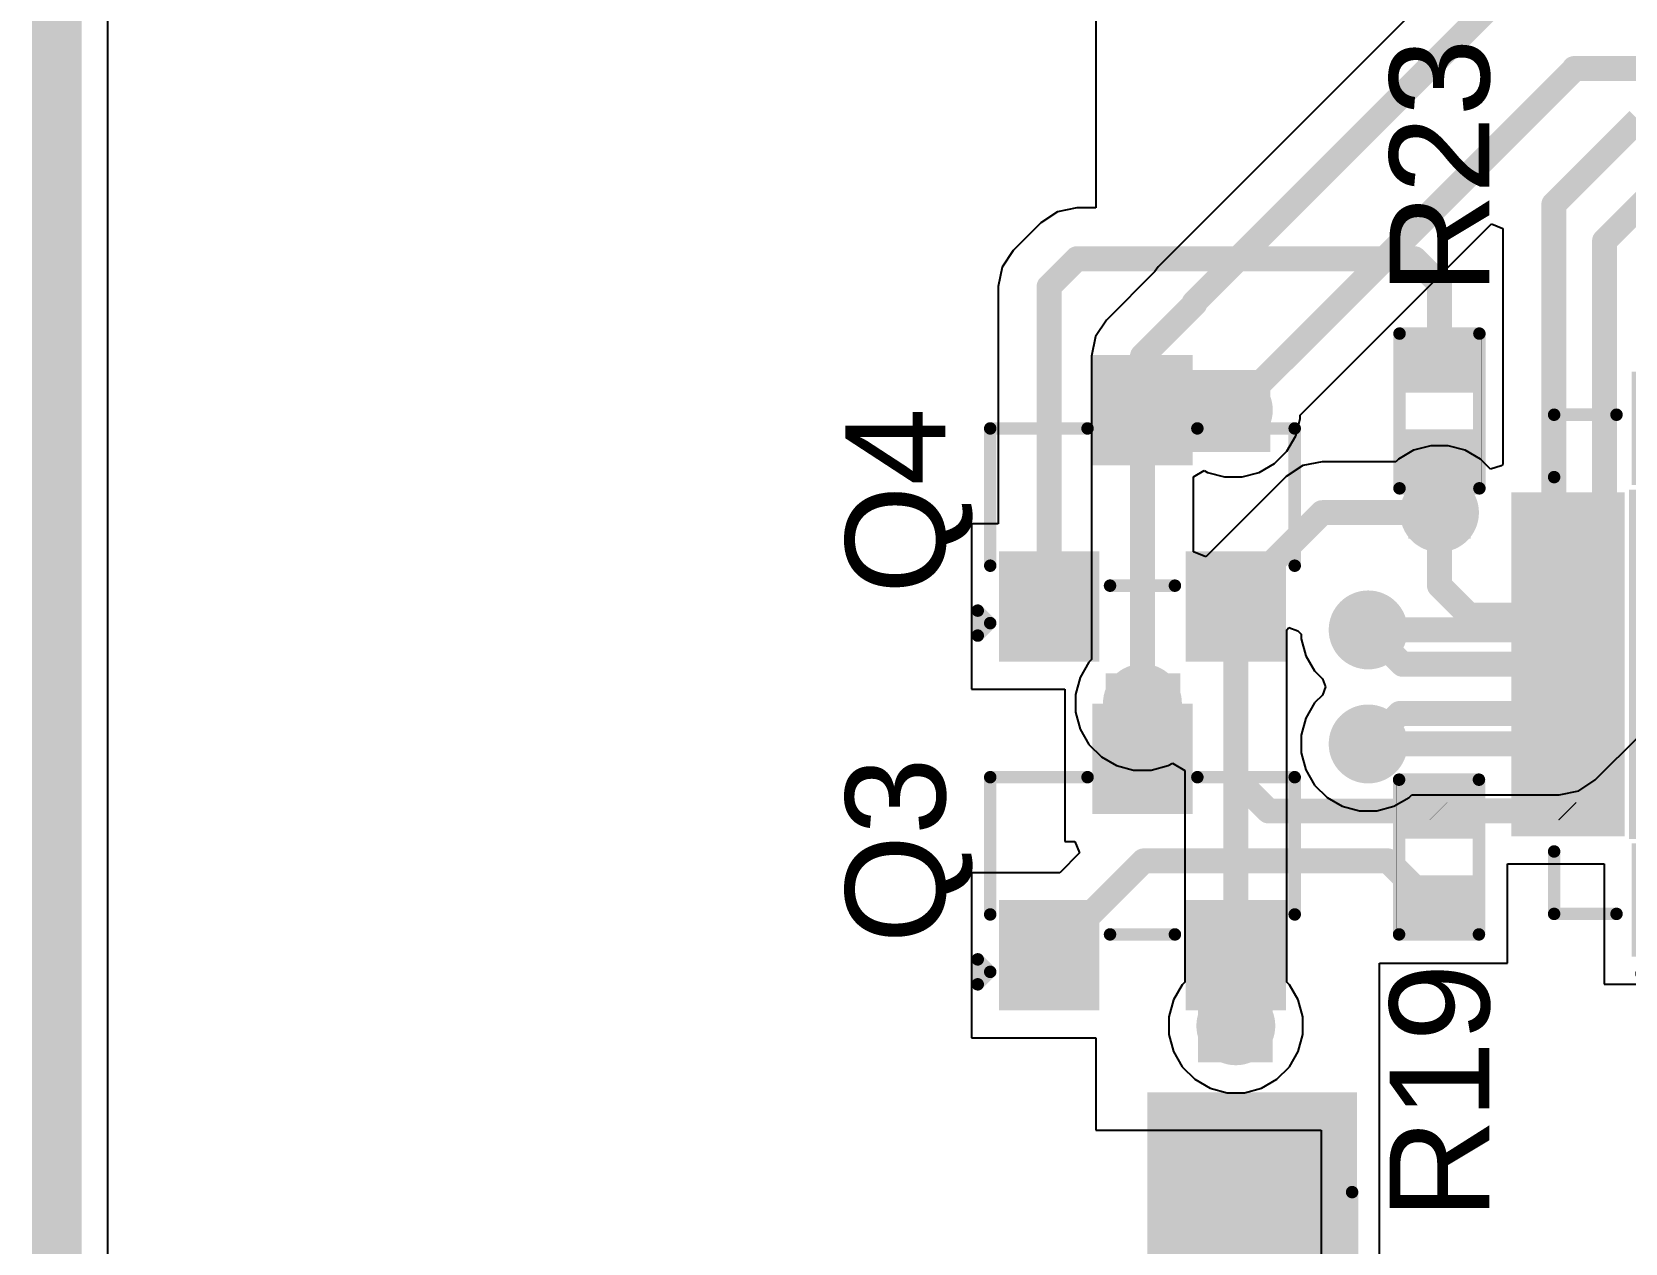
# Model space of a CAD drawing. Header units: millimetres. Extents: x -1.53 to 7.44, y -0.61 to 4.57.
# Drawn here: x 5.116 to 5.754, y 0.676 to 1.161 of the extents above; entities that cross this region are included whole.
import ezdxf

# ---------------------------------------------------------------- set-up
doc = ezdxf.new("R2010")
doc.units = ezdxf.units.MM
doc.header["$MEASUREMENT"] = 0
for name, color, linetype in [('BottomLayer', 5, 'Continuous'), ('BottomSolder', 6, 'Continuous'), ('Mechanical2', 216, 'Continuous'), ('TopLayer', 1, 'Continuous'), ('TopOverlay', 2, 'Continuous'), ('TopPaste', 8, 'Continuous'), ('TopSolder', 216, 'Continuous'), ('ViaHoleLayer', 16, 'Continuous')]:
    doc.layers.add(name, color=color, linetype=linetype)
doc.styles.add('Arial', font='', dxfattribs={"height": 0.2})
doc.styles.get('Arial').set_extended_font_data('Arial')

# ---------------------------------------------------------------- blocks, each defined once
blk = doc.blocks.new('28_QFN__5_5___80')
at = {"layer": 'TopLayer'}
for points in [[(-0.06496, 0.11319), (-0.05315, 0.11319), (-0.05315, 0.07579), (-0.06496, 0.07579)], [(-0.04528, 0.11319), (-0.03346, 0.11319), (-0.03346, 0.07579), (-0.04528, 0.07579)], [(-0.02559, 0.11319), (-0.01378, 0.11319), (-0.01378, 0.07579), (-0.02559, 0.07579)], [(-0.00591, 0.11319), (0.00591, 0.11319), (0.00591, 0.07579), (-0.00591, 0.07579)], [(0.01378, 0.11319), (0.02559, 0.11319), (0.02559, 0.07579), (0.01378, 0.07579)], [(0.03346, 0.11319), (0.04528, 0.11319), (0.04528, 0.07579), (0.03346, 0.07579)], [(0.05315, 0.11319), (0.06496, 0.11319), (0.06496, 0.07579), (0.05315, 0.07579)], [(-0.11319, 0.06496), (-0.07579, 0.06496), (-0.07579, 0.05315), (-0.11319, 0.05315)], [(-0.06594, 0.06595), (0.06594, 0.06595), (0.06594, -0.06594), (-0.06594, -0.06594)], [(0.07579, 0.06496), (0.11319, 0.06496), (0.11319, 0.05315), (0.07579, 0.05315)], [(-0.11319, 0.04528), (-0.07579, 0.04528), (-0.07579, 0.03346), (-0.11319, 0.03346)], [(0.07579, 0.04528), (0.11319, 0.04528), (0.11319, 0.03346), (0.07579, 0.03346)], [(-0.11319, 0.02559), (-0.07579, 0.02559), (-0.07579, 0.01378), (-0.11319, 0.01378)], [(0.07579, 0.02559), (0.11319, 0.02559), (0.11319, 0.01378), (0.07579, 0.01378)], [(-0.11319, 0.00591), (-0.07579, 0.00591), (-0.07579, -0.00591), (-0.11319, -0.00591)], [(0.07579, 0.00591), (0.11319, 0.00591), (0.11319, -0.00591), (0.07579, -0.00591)], [(-0.11319, -0.01378), (-0.07579, -0.01378), (-0.07579, -0.02559), (-0.11319, -0.02559)], [(0.07579, -0.01378), (0.11319, -0.01378), (0.11319, -0.02559), (0.07579, -0.02559)], [(-0.11319, -0.03346), (-0.07579, -0.03346), (-0.07579, -0.04528), (-0.11319, -0.04528)], [(0.07579, -0.03346), (0.11319, -0.03346), (0.11319, -0.04528), (0.07579, -0.04528)], [(-0.11319, -0.05315), (-0.07579, -0.05315), (-0.07579, -0.06496), (-0.11319, -0.06496)], [(0.07579, -0.05315), (0.11319, -0.05315), (0.11319, -0.06496), (0.07579, -0.06496)], [(-0.06496, -0.07579), (-0.05315, -0.07579), (-0.05315, -0.11319), (-0.06496, -0.11319)], [(-0.04528, -0.07579), (-0.03346, -0.07579), (-0.03346, -0.11319), (-0.04528, -0.11319)], [(-0.02559, -0.07579), (-0.01378, -0.07579), (-0.01378, -0.11319), (-0.02559, -0.11319)], [(-0.00591, -0.07579), (0.00591, -0.07579), (0.00591, -0.11319), (-0.00591, -0.11319)], [(0.01378, -0.07579), (0.02559, -0.07579), (0.02559, -0.11319), (0.01378, -0.11319)], [(0.03346, -0.07579), (0.04528, -0.07579), (0.04528, -0.11319), (0.03346, -0.11319)], [(0.05315, -0.07579), (0.06496, -0.07579), (0.06496, -0.11319), (0.05315, -0.11319)]]:
    blk.add_hatch(color=1, dxfattribs=at).paths.add_polyline_path(points)
at = {"layer": 'TopPaste'}
for points in [[(-0.06496, 0.11319), (-0.05315, 0.11319), (-0.05315, 0.07579), (-0.06496, 0.07579)], [(-0.04528, 0.11319), (-0.03346, 0.11319), (-0.03346, 0.07579), (-0.04528, 0.07579)], [(-0.02559, 0.11319), (-0.01378, 0.11319), (-0.01378, 0.07579), (-0.02559, 0.07579)], [(-0.00591, 0.11319), (0.00591, 0.11319), (0.00591, 0.07579), (-0.00591, 0.07579)], [(0.01378, 0.11319), (0.02559, 0.11319), (0.02559, 0.07579), (0.01378, 0.07579)], [(0.03346, 0.11319), (0.04528, 0.11319), (0.04528, 0.07579), (0.03346, 0.07579)], [(0.05315, 0.11319), (0.06496, 0.11319), (0.06496, 0.07579), (0.05315, 0.07579)], [(-0.11319, 0.06496), (-0.07579, 0.06496), (-0.07579, 0.05315), (-0.11319, 0.05315)], [(-0.06594, 0.06595), (0.06594, 0.06595), (0.06594, -0.06594), (-0.06594, -0.06594)], [(0.07579, 0.06496), (0.11319, 0.06496), (0.11319, 0.05315), (0.07579, 0.05315)], [(-0.11319, 0.04528), (-0.07579, 0.04528), (-0.07579, 0.03346), (-0.11319, 0.03346)], [(0.07579, 0.04528), (0.11319, 0.04528), (0.11319, 0.03346), (0.07579, 0.03346)], [(-0.11319, 0.02559), (-0.07579, 0.02559), (-0.07579, 0.01378), (-0.11319, 0.01378)], [(0.07579, 0.02559), (0.11319, 0.02559), (0.11319, 0.01378), (0.07579, 0.01378)], [(-0.11319, 0.00591), (-0.07579, 0.00591), (-0.07579, -0.00591), (-0.11319, -0.00591)], [(0.07579, 0.00591), (0.11319, 0.00591), (0.11319, -0.00591), (0.07579, -0.00591)], [(-0.11319, -0.01378), (-0.07579, -0.01378), (-0.07579, -0.02559), (-0.11319, -0.02559)], [(0.07579, -0.01378), (0.11319, -0.01378), (0.11319, -0.02559), (0.07579, -0.02559)], [(-0.11319, -0.03346), (-0.07579, -0.03346), (-0.07579, -0.04528), (-0.11319, -0.04528)], [(0.07579, -0.03346), (0.11319, -0.03346), (0.11319, -0.04528), (0.07579, -0.04528)], [(-0.11319, -0.05315), (-0.07579, -0.05315), (-0.07579, -0.06496), (-0.11319, -0.06496)], [(0.07579, -0.05315), (0.11319, -0.05315), (0.11319, -0.06496), (0.07579, -0.06496)], [(-0.06496, -0.07579), (-0.05315, -0.07579), (-0.05315, -0.11319), (-0.06496, -0.11319)], [(-0.04528, -0.07579), (-0.03346, -0.07579), (-0.03346, -0.11319), (-0.04528, -0.11319)], [(-0.02559, -0.07579), (-0.01378, -0.07579), (-0.01378, -0.11319), (-0.02559, -0.11319)], [(-0.00591, -0.07579), (0.00591, -0.07579), (0.00591, -0.11319), (-0.00591, -0.11319)], [(0.01378, -0.07579), (0.02559, -0.07579), (0.02559, -0.11319), (0.01378, -0.11319)], [(0.03346, -0.07579), (0.04528, -0.07579), (0.04528, -0.11319), (0.03346, -0.11319)], [(0.05315, -0.07579), (0.06496, -0.07579), (0.06496, -0.11319), (0.05315, -0.11319)]]:
    blk.add_hatch(color=8, dxfattribs=at).paths.add_polyline_path(points)
at = {"layer": 'TopSolder'}
for points in [[(-0.06896, 0.11719), (-0.04915, 0.11719), (-0.04915, 0.07179), (-0.06896, 0.07179)], [(-0.04928, 0.11719), (-0.02946, 0.11719), (-0.02946, 0.07179), (-0.04928, 0.07179)], [(-0.02959, 0.11719), (-0.00978, 0.11719), (-0.00978, 0.07179), (-0.02959, 0.07179)], [(-0.00991, 0.11719), (0.00991, 0.11719), (0.00991, 0.07179), (-0.00991, 0.07179)], [(0.00978, 0.11719), (0.02959, 0.11719), (0.02959, 0.07179), (0.00978, 0.07179)], [(0.02946, 0.11719), (0.04928, 0.11719), (0.04928, 0.07179), (0.02946, 0.07179)], [(0.04915, 0.11719), (0.06896, 0.11719), (0.06896, 0.07179), (0.04915, 0.07179)], [(-0.11719, 0.06896), (-0.07179, 0.06896), (-0.07179, 0.04915), (-0.11719, 0.04915)], [(-0.06994, 0.06994), (0.06994, 0.06994), (0.06994, -0.06994), (-0.06994, -0.06994)], [(0.07179, 0.06896), (0.11719, 0.06896), (0.11719, 0.04915), (0.07179, 0.04915)], [(-0.11719, 0.04928), (-0.07179, 0.04928), (-0.07179, 0.02946), (-0.11719, 0.02946)], [(0.07179, 0.04928), (0.11719, 0.04928), (0.11719, 0.02946), (0.07179, 0.02946)], [(-0.11719, 0.02959), (-0.07179, 0.02959), (-0.07179, 0.00978), (-0.11719, 0.00978)], [(0.07179, 0.02959), (0.11719, 0.02959), (0.11719, 0.00978), (0.07179, 0.00978)], [(-0.11719, 0.00991), (-0.07179, 0.00991), (-0.07179, -0.00991), (-0.11719, -0.00991)], [(0.07179, 0.00991), (0.11719, 0.00991), (0.11719, -0.00991), (0.07179, -0.00991)], [(-0.11719, -0.00978), (-0.07179, -0.00978), (-0.07179, -0.02959), (-0.11719, -0.02959)], [(0.07179, -0.00978), (0.11719, -0.00978), (0.11719, -0.02959), (0.07179, -0.02959)], [(-0.11719, -0.02946), (-0.07179, -0.02946), (-0.07179, -0.04928), (-0.11719, -0.04928)], [(0.07179, -0.02946), (0.11719, -0.02946), (0.11719, -0.04928), (0.07179, -0.04928)], [(-0.11719, -0.04915), (-0.07179, -0.04915), (-0.07179, -0.06896), (-0.11719, -0.06896)], [(0.07179, -0.04915), (0.11719, -0.04915), (0.11719, -0.06896), (0.07179, -0.06896)], [(-0.06896, -0.07179), (-0.04915, -0.07179), (-0.04915, -0.11719), (-0.06896, -0.11719)], [(-0.04928, -0.07179), (-0.02946, -0.07179), (-0.02946, -0.11719), (-0.04928, -0.11719)], [(-0.02959, -0.07179), (-0.00978, -0.07179), (-0.00978, -0.11719), (-0.02959, -0.11719)], [(-0.00991, -0.07179), (0.00991, -0.07179), (0.00991, -0.11719), (-0.00991, -0.11719)], [(0.00978, -0.07179), (0.02959, -0.07179), (0.02959, -0.11719), (0.00978, -0.11719)], [(0.02946, -0.07179), (0.04928, -0.07179), (0.04928, -0.11719), (0.02946, -0.11719)], [(0.04915, -0.07179), (0.06896, -0.07179), (0.06896, -0.11719), (0.04915, -0.11719)]]:
    blk.add_hatch(color=216, dxfattribs=at).paths.add_polyline_path(points)
at = {"layer": 'TopOverlay', "const_width": 0.005}
for points in [[(-0.1, 0.1), (-0.075, 0.1)], [(-0.1, 0.1), (-0.1, 0.075)], [(0.075, 0.1), (0.1, 0.1)], [(0.1, 0.1), (0.1, 0.075)], [(-0.124, 0.065), (-0.119, 0.06)], [(-0.124, 0.065), (-0.124, 0.055)], [(-0.119, 0.06), (-0.124, 0.055)], [(-0.1, -0.075), (-0.1, -0.1)], [(0.1, -0.075), (0.1, -0.1)], [(-0.1, -0.1), (-0.075, -0.1)], [(0.075, -0.1), (0.1, -0.1)]]:
    blk.add_lwpolyline(points, dxfattribs=at)
at = {"layer": 'TopOverlay', "const_width": 0.0025}
for points in [[(-0.10125, 0.1, 1), (-0.09875, 0.1, 1)], [(-0.10125, 0.1, 1), (-0.09875, 0.1, 1)], [(-0.07625, 0.1, 1), (-0.07375, 0.1, 1)], [(0.07375, 0.1, 1), (0.07625, 0.1, 1)], [(0.09875, 0.1, 1), (0.10125, 0.1, 1)], [(0.09875, 0.1, 1), (0.10125, 0.1, 1)], [(-0.10125, 0.075, 1), (-0.09875, 0.075, 1)], [(0.09875, 0.075, 1), (0.10125, 0.075, 1)], [(-0.12525, 0.065, 1), (-0.12275, 0.065, 1)], [(-0.12525, 0.065, 1), (-0.12275, 0.065, 1)], [(-0.12525, 0.055, 1), (-0.12275, 0.055, 1)], [(-0.12525, 0.055, 1), (-0.12275, 0.055, 1)], [(-0.12025, 0.06, 1), (-0.11775, 0.06, 1)], [(-0.12025, 0.06, 1), (-0.11775, 0.06, 1)], [(-0.10125, -0.075, 1), (-0.09875, -0.075, 1)], [(0.09875, -0.075, 1), (0.10125, -0.075, 1)], [(-0.10125, -0.1, 1), (-0.09875, -0.1, 1)], [(-0.10125, -0.1, 1), (-0.09875, -0.1, 1)], [(-0.07625, -0.1, 1), (-0.07375, -0.1, 1)], [(0.07375, -0.1, 1), (0.07625, -0.1, 1)], [(0.09875, -0.1, 1), (0.10125, -0.1, 1)], [(0.09875, -0.1, 1), (0.10125, -0.1, 1)]]:
    blk.add_lwpolyline(points, format="xyb", close=True, dxfattribs=at)
blk = doc.blocks.new('R___0402_110')
at = {"layer": 'TopLayer'}
for points in [[(-0.0275, -0.0125), (-0.0275, 0.0125), (-0.0095, 0.0125), (-0.0095, -0.0125)], [(0.0095, -0.0125), (0.0095, 0.0125), (0.0275, 0.0125), (0.0275, -0.0125)]]:
    blk.add_hatch(color=1, dxfattribs=at).paths.add_polyline_path(points)
at = {"layer": 'TopPaste'}
for points in [[(-0.0275, -0.0125), (-0.0275, 0.0125), (-0.0095, 0.0125), (-0.0095, -0.0125)], [(0.0095, -0.0125), (0.0095, 0.0125), (0.0275, 0.0125), (0.0275, -0.0125)]]:
    blk.add_hatch(color=8, dxfattribs=at).paths.add_polyline_path(points)
at = {"layer": 'TopSolder'}
for points in [[(-0.02967, -0.01467), (-0.02967, 0.01467), (-0.00733, 0.01467), (-0.00733, -0.01467)], [(0.00733, -0.01467), (0.00733, 0.01467), (0.02967, 0.01467), (0.02967, -0.01467)]]:
    blk.add_hatch(color=216, dxfattribs=at).paths.add_polyline_path(points)
at = {"layer": 'TopOverlay'}
for points, const_width in [([(-0.031, 0.016), (-0.031, -0.016)], 0.005), ([(-0.031, 0.016), (0.031, 0.016)], 0.005), ([(0.031, 0.016), (0.031, -0.016)], 0.005), ([(-0.031, -0.016), (0.031, -0.016)], 0.005), ([(-0.032, -0.017), (0.032, -0.017)], 0.000127)]:
    blk.add_lwpolyline(points, dxfattribs=dict(at, const_width=const_width))
for points, const_width in [([(-0.03225, 0.016, 1), (-0.02975, 0.016, 1)], 0.0025), ([(-0.03225, 0.016, 1), (-0.02975, 0.016, 1)], 0.0025), ([(0.02975, 0.016, 1), (0.03225, 0.016, 1)], 0.0025), ([(0.02975, 0.016, 1), (0.03225, 0.016, 1)], 0.0025), ([(-0.03225, -0.016, 1), (-0.02975, -0.016, 1)], 0.0025), ([(-0.03225, -0.016, 1), (-0.02975, -0.016, 1)], 0.0025), ([(-0.03203, -0.017, 1), (-0.03197, -0.017, 1)], 0.0000635), ([(0.02975, -0.016, 1), (0.03225, -0.016, 1)], 0.0025), ([(0.02975, -0.016, 1), (0.03225, -0.016, 1)], 0.0025), ([(0.03197, -0.017, 1), (0.03203, -0.017, 1)], 0.0000635)]:
    blk.add_lwpolyline(points, format="xyb", close=True, dxfattribs=dict(at, const_width=const_width))
blk = doc.blocks.new('R___0402_114')
at = {"layer": 'TopLayer'}
for points in [[(-0.0275, -0.0125), (-0.0275, 0.0125), (-0.0095, 0.0125), (-0.0095, -0.0125)], [(0.0095, -0.0125), (0.0095, 0.0125), (0.0275, 0.0125), (0.0275, -0.0125)]]:
    blk.add_hatch(color=1, dxfattribs=at).paths.add_polyline_path(points)
at = {"layer": 'TopPaste'}
for points in [[(-0.0275, -0.0125), (-0.0275, 0.0125), (-0.0095, 0.0125), (-0.0095, -0.0125)], [(0.0095, -0.0125), (0.0095, 0.0125), (0.0275, 0.0125), (0.0275, -0.0125)]]:
    blk.add_hatch(color=8, dxfattribs=at).paths.add_polyline_path(points)
at = {"layer": 'TopSolder'}
for points in [[(-0.02967, -0.01467), (-0.02967, 0.01467), (-0.00733, 0.01467), (-0.00733, -0.01467)], [(0.00733, -0.01467), (0.00733, 0.01467), (0.02967, 0.01467), (0.02967, -0.01467)]]:
    blk.add_hatch(color=216, dxfattribs=at).paths.add_polyline_path(points)
at = {"layer": 'TopOverlay'}
for points, const_width in [([(-0.031, -0.016), (-0.031, 0.016)], 0.005), ([(0.031, 0.016), (-0.031, 0.016)], 0.005), ([(0.031, -0.016), (0.031, 0.016)], 0.005), ([(0.031, -0.016), (-0.031, -0.016)], 0.005), ([(0.032, -0.017), (-0.032, -0.017)], 0.000127)]:
    blk.add_lwpolyline(points, dxfattribs=dict(at, const_width=const_width))
for points, const_width in [([(-0.03225, 0.016, 1), (-0.02975, 0.016, 1)], 0.0025), ([(-0.03225, 0.016, 1), (-0.02975, 0.016, 1)], 0.0025), ([(0.02975, 0.016, 1), (0.03225, 0.016, 1)], 0.0025), ([(0.02975, 0.016, 1), (0.03225, 0.016, 1)], 0.0025), ([(-0.03225, -0.016, 1), (-0.02975, -0.016, 1)], 0.0025), ([(-0.03225, -0.016, 1), (-0.02975, -0.016, 1)], 0.0025), ([(-0.03203, -0.017, 1), (-0.03197, -0.017, 1)], 0.0000635), ([(0.02975, -0.016, 1), (0.03225, -0.016, 1)], 0.0025), ([(0.02975, -0.016, 1), (0.03225, -0.016, 1)], 0.0025), ([(0.03197, -0.017, 1), (0.03203, -0.017, 1)], 0.0000635)]:
    blk.add_lwpolyline(points, format="xyb", close=True, dxfattribs=dict(at, const_width=const_width))
blk = doc.blocks.new('SOT_23_133')
at = {"layer": 'TopLayer'}
for points in [[(-0.01614, 0.05748), (0.01614, 0.05748), (0.01614, 0.02126), (-0.01614, 0.02126)], [(-0.05354, -0.02126), (-0.02126, -0.02126), (-0.02126, -0.05748), (-0.05354, -0.05748)], [(0.02126, -0.02126), (0.05354, -0.02126), (0.05354, -0.05748), (0.02126, -0.05748)]]:
    blk.add_hatch(color=1, dxfattribs=at).paths.add_polyline_path(points)
at = {"layer": 'TopPaste'}
for points in [[(-0.01614, 0.05748), (0.01614, 0.05748), (0.01614, 0.02126), (-0.01614, 0.02126)], [(-0.05354, -0.02126), (-0.02126, -0.02126), (-0.02126, -0.05748), (-0.05354, -0.05748)], [(0.02126, -0.02126), (0.05354, -0.02126), (0.05354, -0.05748), (0.02126, -0.05748)]]:
    blk.add_hatch(color=8, dxfattribs=at).paths.add_polyline_path(points)
at = {"layer": 'TopSolder'}
for points in [[(-0.02014, 0.06148), (0.02014, 0.06148), (0.02014, 0.01726), (-0.02014, 0.01726)], [(-0.05754, -0.01726), (-0.01726, -0.01726), (-0.01726, -0.06148), (-0.05754, -0.06148)], [(0.01726, -0.01726), (0.05754, -0.01726), (0.05754, -0.06148), (0.01726, -0.06148)]]:
    blk.add_hatch(color=216, dxfattribs=at).paths.add_polyline_path(points)
at = {"layer": 'TopOverlay', "const_width": 0.005}
for points in [[(-0.061, -0.023), (-0.061, 0.032)], [(-0.061, 0.032), (-0.022, 0.032)], [(0.022, 0.032), (0.061, 0.032)], [(0.061, -0.023), (0.061, 0.032)], [(-0.013, -0.031), (0.013, -0.031)], [(-0.066, -0.041), (-0.061, -0.046)], [(-0.066, -0.051), (-0.066, -0.041)], [(-0.066, -0.051), (-0.061, -0.046)]]:
    blk.add_lwpolyline(points, dxfattribs=at)
at = {"layer": 'TopOverlay', "const_width": 0.0025}
for points in [[(-0.06225, 0.032, 1), (-0.05975, 0.032, 1)], [(-0.06225, 0.032, 1), (-0.05975, 0.032, 1)], [(-0.02325, 0.032, 1), (-0.02075, 0.032, 1)], [(0.02075, 0.032, 1), (0.02325, 0.032, 1)], [(0.05975, 0.032, 1), (0.06225, 0.032, 1)], [(0.05975, 0.032, 1), (0.06225, 0.032, 1)], [(-0.06225, -0.023, 1), (-0.05975, -0.023, 1)], [(0.05975, -0.023, 1), (0.06225, -0.023, 1)], [(-0.01425, -0.031, 1), (-0.01175, -0.031, 1)], [(0.01175, -0.031, 1), (0.01425, -0.031, 1)], [(-0.06725, -0.041, 1), (-0.06475, -0.041, 1)], [(-0.06725, -0.041, 1), (-0.06475, -0.041, 1)], [(-0.06225, -0.046, 1), (-0.05975, -0.046, 1)], [(-0.06225, -0.046, 1), (-0.05975, -0.046, 1)], [(-0.06725, -0.051, 1), (-0.06475, -0.051, 1)], [(-0.06725, -0.051, 1), (-0.06475, -0.051, 1)]]:
    blk.add_lwpolyline(points, format="xyb", close=True, dxfattribs=at)
blk = doc.blocks.new('SOT_23_134')
at = {"layer": 'TopLayer'}
for points in [[(-0.01614, 0.05748), (0.01614, 0.05748), (0.01614, 0.02126), (-0.01614, 0.02126)], [(-0.05354, -0.02126), (-0.02126, -0.02126), (-0.02126, -0.05748), (-0.05354, -0.05748)], [(0.02126, -0.02126), (0.05354, -0.02126), (0.05354, -0.05748), (0.02126, -0.05748)]]:
    blk.add_hatch(color=1, dxfattribs=at).paths.add_polyline_path(points)
at = {"layer": 'TopPaste'}
for points in [[(-0.01614, 0.05748), (0.01614, 0.05748), (0.01614, 0.02126), (-0.01614, 0.02126)], [(-0.05354, -0.02126), (-0.02126, -0.02126), (-0.02126, -0.05748), (-0.05354, -0.05748)], [(0.02126, -0.02126), (0.05354, -0.02126), (0.05354, -0.05748), (0.02126, -0.05748)]]:
    blk.add_hatch(color=8, dxfattribs=at).paths.add_polyline_path(points)
at = {"layer": 'TopSolder'}
for points in [[(-0.02014, 0.06148), (0.02014, 0.06148), (0.02014, 0.01726), (-0.02014, 0.01726)], [(-0.05754, -0.01726), (-0.01726, -0.01726), (-0.01726, -0.06148), (-0.05754, -0.06148)], [(0.01726, -0.01726), (0.05754, -0.01726), (0.05754, -0.06148), (0.01726, -0.06148)]]:
    blk.add_hatch(color=216, dxfattribs=at).paths.add_polyline_path(points)
at = {"layer": 'TopOverlay', "const_width": 0.005}
for points in [[(-0.061, -0.023), (-0.061, 0.032)], [(-0.061, 0.032), (-0.022, 0.032)], [(0.022, 0.032), (0.061, 0.032)], [(0.061, -0.023), (0.061, 0.032)], [(-0.013, -0.031), (0.013, -0.031)], [(-0.066, -0.041), (-0.061, -0.046)], [(-0.066, -0.051), (-0.066, -0.041)], [(-0.066, -0.051), (-0.061, -0.046)]]:
    blk.add_lwpolyline(points, dxfattribs=at)
at = {"layer": 'TopOverlay', "const_width": 0.0025}
for points in [[(-0.06225, 0.032, 1), (-0.05975, 0.032, 1)], [(-0.06225, 0.032, 1), (-0.05975, 0.032, 1)], [(-0.02325, 0.032, 1), (-0.02075, 0.032, 1)], [(0.02075, 0.032, 1), (0.02325, 0.032, 1)], [(0.05975, 0.032, 1), (0.06225, 0.032, 1)], [(0.05975, 0.032, 1), (0.06225, 0.032, 1)], [(-0.06225, -0.023, 1), (-0.05975, -0.023, 1)], [(0.05975, -0.023, 1), (0.06225, -0.023, 1)], [(-0.01425, -0.031, 1), (-0.01175, -0.031, 1)], [(0.01175, -0.031, 1), (0.01425, -0.031, 1)], [(-0.06725, -0.041, 1), (-0.06475, -0.041, 1)], [(-0.06725, -0.041, 1), (-0.06475, -0.041, 1)], [(-0.06225, -0.046, 1), (-0.05975, -0.046, 1)], [(-0.06225, -0.046, 1), (-0.05975, -0.046, 1)], [(-0.06725, -0.051, 1), (-0.06475, -0.051, 1)], [(-0.06725, -0.051, 1), (-0.06475, -0.051, 1)]]:
    blk.add_lwpolyline(points, format="xyb", close=True, dxfattribs=at)
blk = doc.blocks.new('SOD_123W_171')
at = {"layer": 'TopLayer'}
for points in [[(-0.08268, 0.02756), (-0.02756, 0.02756), (-0.02756, -0.02756), (-0.08268, -0.02756)], [(0.02756, 0.02756), (0.08268, 0.02756), (0.08268, -0.02756), (0.02756, -0.02756)]]:
    blk.add_hatch(color=1, dxfattribs=at).paths.add_polyline_path(points)
at = {"layer": 'TopOverlay'}
for points in [[(0.09, 0.042), (0.025, 0.042), (0.025, 0.03), (0.09, 0.03)], [(0.13, 0.042), (0.085, 0.042), (0.085, -0.042), (0.13, -0.042)], [(0.09, -0.03), (0.025, -0.03), (0.025, -0.042), (0.09, -0.042)]]:
    blk.add_hatch(color=2, dxfattribs=at).paths.add_polyline_path(points)
at = {"layer": 'TopPaste'}
for points in [[(-0.08268, 0.02756), (-0.02756, 0.02756), (-0.02756, -0.02756), (-0.08268, -0.02756)], [(0.02756, 0.02756), (0.08268, 0.02756), (0.08268, -0.02756), (0.02756, -0.02756)]]:
    blk.add_hatch(color=8, dxfattribs=at).paths.add_polyline_path(points)
at = {"layer": 'TopSolder'}
for points in [[(-0.08668, 0.03156), (-0.02356, 0.03156), (-0.02356, -0.03156), (-0.08668, -0.03156)], [(0.02356, 0.03156), (0.08668, 0.03156), (0.08668, -0.03156), (0.02356, -0.03156)]]:
    blk.add_hatch(color=216, dxfattribs=at).paths.add_polyline_path(points)
at = {"layer": 'TopOverlay', "const_width": 0.005}
for points in [[(-0.059, 0.04), (-0.059, 0.032)], [(-0.059, 0.04), (-0.045, 0.04)], [(-0.045, 0.04), (0.05, 0.04)], [(-0.059, -0.032), (-0.059, -0.04)], [(-0.059, -0.04), (0.09, -0.04)]]:
    blk.add_lwpolyline(points, dxfattribs=at)
at = {"layer": 'TopOverlay', "const_width": 0.0025}
for points in [[(-0.06025, 0.04, 1), (-0.05775, 0.04, 1)], [(-0.06025, 0.04, 1), (-0.05775, 0.04, 1)], [(-0.04625, 0.04, 1), (-0.04375, 0.04, 1)], [(-0.04625, 0.04, 1), (-0.04375, 0.04, 1)], [(0.04875, 0.04, 1), (0.05125, 0.04, 1)], [(-0.06025, 0.032, 1), (-0.05775, 0.032, 1)], [(-0.06025, -0.032, 1), (-0.05775, -0.032, 1)], [(-0.06025, -0.04, 1), (-0.05775, -0.04, 1)], [(-0.06025, -0.04, 1), (-0.05775, -0.04, 1)], [(0.08875, -0.04, 1), (0.09125, -0.04, 1)]]:
    blk.add_lwpolyline(points, format="xyb", close=True, dxfattribs=at)

msp = doc.modelspace()

# ---------------------------------------------------------------- hatches: boundary and pattern name
at = {"layer": 'BottomLayer'}
h = msp.add_hatch(color=5, dxfattribs=at)
edge = h.paths.add_edge_path()
edge.add_arc((5.5974, 1.00937), 0.01181, 0, 360)
h = msp.add_hatch(color=5, dxfattribs=at)
edge = h.paths.add_edge_path()
edge.add_arc((5.68001, 0.96826), 0.01181, 0, 360)
h = msp.add_hatch(color=5, dxfattribs=at)
edge = h.paths.add_edge_path()
edge.add_arc((5.65143, 0.92127), 0.01181, 0, 360)
h = msp.add_hatch(color=5, dxfattribs=at)
edge = h.paths.add_edge_path()
edge.add_arc((5.56099, 0.89187), 0.01181, 0, 360)
h = msp.add_hatch(color=5, dxfattribs=at)
edge = h.paths.add_edge_path()
edge.add_arc((5.65143, 0.87557), 0.01181, 0, 360)
h = msp.add_hatch(color=5, dxfattribs=at)
edge = h.paths.add_edge_path()
edge.add_arc((5.59841, 0.76265), 0.01181, 0, 360)
at = {"layer": 'BottomSolder'}
h = msp.add_hatch(color=6, dxfattribs=at)
edge = h.paths.add_edge_path()
edge.add_arc((5.5974, 1.00937), 0.01581, 0, 360)
h = msp.add_hatch(color=6, dxfattribs=at)
edge = h.paths.add_edge_path()
edge.add_arc((5.68001, 0.96826), 0.01581, 0, 360)
h = msp.add_hatch(color=6, dxfattribs=at)
edge = h.paths.add_edge_path()
edge.add_arc((5.65143, 0.92127), 0.01581, 0, 360)
h = msp.add_hatch(color=6, dxfattribs=at)
edge = h.paths.add_edge_path()
edge.add_arc((5.56099, 0.89187), 0.01581, 0, 360)
h = msp.add_hatch(color=6, dxfattribs=at)
edge = h.paths.add_edge_path()
edge.add_arc((5.65143, 0.87557), 0.01581, 0, 360)
h = msp.add_hatch(color=6, dxfattribs=at)
edge = h.paths.add_edge_path()
edge.add_arc((5.59841, 0.76265), 0.01581, 0, 360)
at = {"layer": 'TopLayer'}
for points in [[(5.61223, 1.02548), (5.56, 1.02548), (5.56, 0.99255), (5.61223, 0.99255)], [(5.6675, 0.9995), (5.6675, 0.95779), (5.6925, 0.95779), (5.6925, 0.9995)], [(5.57613, 0.85152), (5.57613, 0.90387), (5.54621, 0.90387), (5.54621, 0.85152)], [(5.57288, 0.85152), (5.57288, 0.90044), (5.54914, 0.90044), (5.54914, 0.85152)], [(5.58327, 0.809), (5.58327, 0.748), (5.61319, 0.748), (5.61319, 0.809)]]:
    msp.add_hatch(color=1, dxfattribs=at).paths.add_polyline_path(points)
h = msp.add_hatch(color=1, dxfattribs=at)
edge = h.paths.add_edge_path()
edge.add_arc((5.5974, 1.00937), 0.01181, 0, 360)
h = msp.add_hatch(color=1, dxfattribs=at)
edge = h.paths.add_edge_path()
edge.add_arc((5.68001, 0.96826), 0.01181, 0, 360)
h = msp.add_hatch(color=1, dxfattribs=at)
edge = h.paths.add_edge_path()
edge.add_arc((5.65143, 0.92127), 0.01181, 0, 360)
h = msp.add_hatch(color=1, dxfattribs=at)
edge = h.paths.add_edge_path()
edge.add_arc((5.56099, 0.89187), 0.01181, 0, 360)
h = msp.add_hatch(color=1, dxfattribs=at)
edge = h.paths.add_edge_path()
edge.add_arc((5.65143, 0.87557), 0.01181, 0, 360)
h = msp.add_hatch(color=1, dxfattribs=at)
edge = h.paths.add_edge_path()
edge.add_arc((5.59841, 0.76265), 0.01181, 0, 360)
at = {"layer": 'TopSolder'}
h = msp.add_hatch(color=216, dxfattribs=at)
edge = h.paths.add_edge_path()
edge.add_arc((5.5974, 1.00937), 0.01581, 0, 360)
h = msp.add_hatch(color=216, dxfattribs=at)
edge = h.paths.add_edge_path()
edge.add_arc((5.68001, 0.96826), 0.01581, 0, 360)
h = msp.add_hatch(color=216, dxfattribs=at)
edge = h.paths.add_edge_path()
edge.add_arc((5.65143, 0.92127), 0.01581, 0, 360)
h = msp.add_hatch(color=216, dxfattribs=at)
edge = h.paths.add_edge_path()
edge.add_arc((5.56099, 0.89187), 0.01581, 0, 360)
h = msp.add_hatch(color=216, dxfattribs=at)
edge = h.paths.add_edge_path()
edge.add_arc((5.65143, 0.87557), 0.01581, 0, 360)
h = msp.add_hatch(color=216, dxfattribs=at)
edge = h.paths.add_edge_path()
edge.add_arc((5.59841, 0.76265), 0.01581, 0, 360)
at = {"layer": 'ViaHoleLayer'}
h = msp.add_hatch(color=16, dxfattribs=at)
edge = h.paths.add_edge_path()
edge.add_arc((5.5974, 1.00937), 0.00591, 0, 360)
h = msp.add_hatch(color=16, dxfattribs=at)
edge = h.paths.add_edge_path()
edge.add_arc((5.68001, 0.96826), 0.00591, 0, 360)
h = msp.add_hatch(color=16, dxfattribs=at)
edge = h.paths.add_edge_path()
edge.add_arc((5.65143, 0.92127), 0.00591, 0, 360)
h = msp.add_hatch(color=16, dxfattribs=at)
edge = h.paths.add_edge_path()
edge.add_arc((5.56099, 0.89187), 0.00591, 0, 360)
h = msp.add_hatch(color=16, dxfattribs=at)
edge = h.paths.add_edge_path()
edge.add_arc((5.65143, 0.87557), 0.00591, 0, 360)
h = msp.add_hatch(color=16, dxfattribs=at)
edge = h.paths.add_edge_path()
edge.add_arc((5.59841, 0.76265), 0.00591, 0, 360)

# ---------------------------------------------------------------- linework, layer by layer
at = {"layer": 'BottomLayer'}
for p, q in [((5.14639, 0.04837), (5.14639, 1.568)), ((5.78209, 1.28156), (5.56726, 1.06674)), ((5.62421, 1.00734), (5.70083, 1.08396)), ((5.70083, 1.08396), (5.70545, 1.08205)), ((5.70545, 1.08205), (5.70545, 0.98749)), ((5.56726, 1.06674), (5.56598, 1.06482)), ((5.56598, 1.06482), (5.54658, 1.04542)), ((5.54658, 1.04542), (5.54216, 1.0388)), ((5.54216, 1.0388), (5.54061, 1.031)), ((5.54061, 1.031), (5.54061, 0.9094)), ((5.62239, 0.99902), (5.62421, 1.00584)), ((5.62421, 1.00584), (5.62421, 1.00734)), ((5.61886, 0.99291), (5.62239, 0.99902)), ((5.61386, 0.98792), (5.61886, 0.99291)), ((5.66355, 0.98972), (5.66249, 0.98866)), ((5.66966, 0.99325), (5.66355, 0.98972)), ((5.67648, 0.99507), (5.66966, 0.99325)), ((5.68354, 0.99507), (5.67648, 0.99507)), ((5.69036, 0.99325), (5.68354, 0.99507)), ((5.69647, 0.98972), (5.69036, 0.99325)), ((5.70045, 0.98574), (5.69647, 0.98972)), ((5.58139, 0.98265), (5.58572, 0.98515)), ((5.58572, 0.98515), (5.58705, 0.98439)), ((5.58705, 0.98439), (5.59387, 0.98256)), ((5.60093, 0.98256), (5.60775, 0.98439)), ((5.60775, 0.98439), (5.61386, 0.98792)), ((5.6252, 0.9871), (5.61858, 0.98268)), ((5.633, 0.98866), (5.6252, 0.9871)), ((5.66249, 0.98866), (5.633, 0.98866)), ((5.70467, 0.98695), (5.70045, 0.98574)), ((5.70545, 0.98749), (5.70467, 0.98695)), ((5.58139, 0.95256), (5.58139, 0.98265)), ((5.61858, 0.98268), (5.58639, 0.95049)), ((5.59387, 0.98256), (5.60093, 0.98256)), ((5.58639, 0.95049), (5.58139, 0.95256)), ((5.61881, 0.92135), (5.61962, 0.92221)), ((5.61881, 0.78018), (5.61881, 0.92135)), ((5.61962, 0.92221), (5.62329, 0.92093)), ((5.62329, 0.92093), (5.62462, 0.91954)), ((5.62462, 0.91954), (5.62462, 0.91774)), ((5.62462, 0.91774), (5.62645, 0.91092)), ((5.53953, 0.90833), (5.536, 0.90221)), ((5.54061, 0.9094), (5.53953, 0.90833)), ((5.62645, 0.91092), (5.62998, 0.90481)), ((5.536, 0.90221), (5.53418, 0.8954)), ((5.62998, 0.90481), (5.63307, 0.90171)), ((5.63307, 0.90171), (5.6344, 0.89842)), ((5.53418, 0.8954), (5.53418, 0.88834)), ((5.63307, 0.89513), (5.62998, 0.89203)), ((5.6344, 0.89842), (5.63307, 0.89513)), ((5.53418, 0.88834), (5.536, 0.88152)), ((5.62998, 0.89203), (5.62645, 0.88592)), ((5.536, 0.88152), (5.53953, 0.8754)), ((5.62645, 0.88592), (5.62462, 0.8791)), ((5.53953, 0.8754), (5.54453, 0.87041)), ((5.62462, 0.8791), (5.62462, 0.87204)), ((5.74244, 0.86115), (5.76058, 0.87929)), ((5.54453, 0.87041), (5.55064, 0.86688)), ((5.62462, 0.87204), (5.62645, 0.86522)), ((5.55064, 0.86688), (5.55746, 0.86506)), ((5.55746, 0.86506), (5.56452, 0.86506)), ((5.56452, 0.86506), (5.57134, 0.86688)), ((5.57134, 0.86688), (5.57302, 0.86786)), ((5.57302, 0.86786), (5.57802, 0.86497)), ((5.57802, 0.86497), (5.57802, 0.78018)), ((5.62645, 0.86522), (5.62998, 0.85911)), ((5.62998, 0.85911), (5.63497, 0.85412)), ((5.72802, 0.85518), (5.73582, 0.85673)), ((5.73582, 0.85673), (5.74244, 0.86115)), ((5.63497, 0.85412), (5.64108, 0.85059)), ((5.64108, 0.85059), (5.6479, 0.84876)), ((5.65496, 0.84876), (5.66178, 0.85059)), ((5.66178, 0.85059), (5.66789, 0.85412)), ((5.66789, 0.85412), (5.66895, 0.85518)), ((5.66895, 0.85518), (5.72802, 0.85518)), ((5.6479, 0.84876), (5.65496, 0.84876)), ((5.57696, 0.77912), (5.57343, 0.773)), ((5.57802, 0.78018), (5.57696, 0.77912)), ((5.61987, 0.77912), (5.61881, 0.78018)), ((5.6234, 0.773), (5.61987, 0.77912)), ((5.57343, 0.773), (5.5716, 0.76618)), ((5.62523, 0.76618), (5.6234, 0.773)), ((5.5716, 0.76618), (5.5716, 0.75912)), ((5.62523, 0.75912), (5.62523, 0.76618)), ((5.5716, 0.75912), (5.57343, 0.7523)), ((5.6234, 0.7523), (5.62523, 0.75912)), ((5.57343, 0.7523), (5.57696, 0.74619)), ((5.61987, 0.74619), (5.6234, 0.7523)), ((5.57696, 0.74619), (5.58195, 0.7412)), ((5.58195, 0.7412), (5.58807, 0.73767)), ((5.60876, 0.73767), (5.61488, 0.7412)), ((5.61488, 0.7412), (5.61987, 0.74619)), ((5.58807, 0.73767), (5.59488, 0.73584)), ((5.59488, 0.73584), (5.60194, 0.73584)), ((5.60194, 0.73584), (5.60876, 0.73767))]:
    msp.add_line(p, q, dxfattribs=at)
at = {"layer": 'BottomLayer', "const_width": 0.01}
for points in [[(5.58168, 1.05232), (5.80248, 1.27311)], [(5.5974, 1.00937), (5.73424, 1.14621)], [(5.734, 1.14621), (5.73424, 1.14621)], [(5.73424, 1.14621), (5.73424, 1.14621)], [(5.73424, 1.14621), (6.42821, 1.14621)], [(5.72585, 1.09185), (5.75965, 1.12565)], [(5.74616, 1.07716), (5.774, 1.105)], [(5.72585, 0.93586), (5.72585, 1.09185)], [(5.74616, 0.89371), (5.74616, 1.07716)], [(5.561, 1.031), (5.582, 1.052)], [(5.561, 0.89187), (5.561, 1.031)], [(5.59841, 0.93368), (5.633, 0.96826)], [(5.633, 0.96826), (5.68001, 0.96826)], [(5.59841, 0.76754), (5.59841, 0.93368)], [(5.71125, 0.92127), (5.72585, 0.93586)], [(5.65143, 0.92127), (5.71125, 0.92127)], [(5.72802, 0.87557), (5.74616, 0.89371)], [(5.65165, 0.87557), (5.72802, 0.87557)]]:
    msp.add_lwpolyline(points, dxfattribs=at)
at = {"layer": 'BottomLayer', "const_width": 0.005}
for points in [[(5.7315, 1.14621, 1), (5.7365, 1.14621, 1)], [(5.73174, 1.14621, 1), (5.73674, 1.14621, 1)], [(5.73174, 1.14621, 1), (5.73674, 1.14621, 1)], [(5.73174, 1.14621, 1), (5.73674, 1.14621, 1)], [(5.73174, 1.14621, 1), (5.73674, 1.14621, 1)], [(5.73174, 1.14621, 1), (5.73674, 1.14621, 1)], [(5.72335, 1.09185, 1), (5.72835, 1.09185, 1)], [(5.72335, 1.09185, 1), (5.72835, 1.09185, 1)], [(5.74366, 1.07716, 1), (5.74866, 1.07716, 1)], [(5.74366, 1.07716, 1), (5.74866, 1.07716, 1)], [(5.57918, 1.05232, 1), (5.58418, 1.05232, 1)], [(5.5795, 1.052, 1), (5.5845, 1.052, 1)], [(5.5585, 1.031, 1), (5.5635, 1.031, 1)], [(5.5585, 1.031, 1), (5.5635, 1.031, 1)], [(5.5949, 1.00937, 1), (5.5999, 1.00937, 1)], [(5.6305, 0.96826, 1), (5.6355, 0.96826, 1)], [(5.6305, 0.96826, 1), (5.6355, 0.96826, 1)], [(5.67751, 0.96826, 1), (5.68251, 0.96826, 1)], [(5.59591, 0.93368, 1), (5.60091, 0.93368, 1)], [(5.59591, 0.93368, 1), (5.60091, 0.93368, 1)], [(5.72335, 0.93586, 1), (5.72835, 0.93586, 1)], [(5.72335, 0.93586, 1), (5.72835, 0.93586, 1)], [(5.64893, 0.92127, 1), (5.65393, 0.92127, 1)], [(5.70875, 0.92127, 1), (5.71375, 0.92127, 1)], [(5.70875, 0.92127, 1), (5.71375, 0.92127, 1)], [(5.5585, 0.89187, 1), (5.5635, 0.89187, 1)], [(5.74366, 0.89371, 1), (5.74866, 0.89371, 1)], [(5.74366, 0.89371, 1), (5.74866, 0.89371, 1)], [(5.64915, 0.87557, 1), (5.65415, 0.87557, 1)], [(5.72552, 0.87557, 1), (5.73052, 0.87557, 1)], [(5.72552, 0.87557, 1), (5.73052, 0.87557, 1)], [(5.59591, 0.76754, 1), (5.60091, 0.76754, 1)]]:
    msp.add_lwpolyline(points, format="xyb", close=True, dxfattribs=at)
at = {"layer": 'Mechanical2', "const_width": 0.02}
msp.add_lwpolyline([(5.126, 1.568), (5.126, 0.02798)], dxfattribs=at)
at = {"layer": 'TopLayer'}
for p, q in [((5.14639, 0.616), (5.14639, 1.568)), ((5.54227, 1.43924), (5.54227, 1.09039)), ((5.52694, 1.08884), (5.52032, 1.08442)), ((5.53474, 1.09039), (5.52694, 1.08884)), ((5.54227, 1.09039), (5.53474, 1.09039)), ((5.52032, 1.08442), (5.50918, 1.07328)), ((5.50918, 1.07328), (5.50476, 1.06666)), ((5.50476, 1.06666), (5.50321, 1.05886)), ((5.50321, 1.05886), (5.50321, 0.96374)), ((5.50321, 0.96374), (5.49246, 0.96374)), ((5.49246, 0.96374), (5.49246, 0.89752)), ((5.49246, 0.89752), (5.52986, 0.89752)), ((5.52986, 0.89752), (5.52986, 0.83652)), ((5.52986, 0.83652), (5.53386, 0.83652)), ((5.53386, 0.83652), (5.53577, 0.8319)), ((5.53577, 0.8319), (5.52787, 0.824)), ((5.52787, 0.824), (5.49246, 0.824)), ((5.49246, 0.824), (5.49246, 0.75778)), ((5.70732, 0.78776), (5.70732, 0.82753)), ((5.70732, 0.82753), (5.74598, 0.82753)), ((5.74598, 0.82753), (5.74598, 0.7793)), ((5.656, 0.72), (5.656, 0.78776)), ((5.656, 0.78776), (5.70732, 0.78776)), ((5.74598, 0.7793), (5.81041, 0.7793)), ((5.49246, 0.75778), (5.54227, 0.75778)), ((5.54227, 0.75778), (5.54227, 0.7208)), ((5.54227, 0.7208), (5.63256, 0.7208)), ((5.63256, 0.7208), (5.63256, 0.6265)), ((5.656, 0.6265), (5.656, 0.72))]:
    msp.add_line(p, q, dxfattribs=at)
at = {"layer": 'TopLayer', "const_width": 0.01}
for points in [[(5.5236, 1.05886), (5.53474, 1.07)], [(5.53474, 1.07), (5.67, 1.07)], [(5.67, 1.07), (5.68, 1.06)], [(5.5236, 0.93063), (5.5236, 1.05886)], [(5.68, 1.0275), (5.68, 1.06)], [(5.68001, 0.939), (5.68001, 0.96826)], [(5.68001, 0.939), (5.69184, 0.92717)], [(5.69184, 0.92717), (5.73146, 0.92717)], [(5.5984, 0.86184), (5.5984, 0.92363)], [(5.65143, 0.92127), (5.66521, 0.90749)], [(5.66521, 0.90749), (5.73146, 0.90749)], [(5.65187, 0.87557), (5.6641, 0.8878)], [(5.6641, 0.8878), (5.73146, 0.8878)], [(5.65143, 0.87557), (5.65187, 0.87557)], [(5.5984, 0.86184), (5.61154, 0.84871)], [(5.61154, 0.84871), (5.67955, 0.84871)], [(5.67955, 0.84871), (5.67966, 0.8486)], [(5.67982, 0.84876), (5.73113, 0.84876)], [(5.73113, 0.84876), (5.73146, 0.84843)], [(5.53671, 0.804), (5.56142, 0.82871)], [(5.56142, 0.82871), (5.65938, 0.82871)], [(5.65938, 0.82871), (5.67632, 0.81176)], [(5.67632, 0.81176), (5.67982, 0.81176)], [(5.5236, 0.79286), (5.53474, 0.804)], [(5.53474, 0.804), (5.53671, 0.804)], [(5.5236, 0.79089), (5.5236, 0.79286)]]:
    msp.add_lwpolyline(points, dxfattribs=at)
at = {"layer": 'TopLayer', "const_width": 0.005}
for points in [[(5.53224, 1.07, 1), (5.53724, 1.07, 1)], [(5.53224, 1.07, 1), (5.53724, 1.07, 1)], [(5.6675, 1.07, 1), (5.6725, 1.07, 1)], [(5.6675, 1.07, 1), (5.6725, 1.07, 1)], [(5.5211, 1.05886, 1), (5.5261, 1.05886, 1)], [(5.5211, 1.05886, 1), (5.5261, 1.05886, 1)], [(5.6775, 1.06, 1), (5.6825, 1.06, 1)], [(5.6775, 1.06, 1), (5.6825, 1.06, 1)], [(5.6775, 1.0275, 1), (5.6825, 1.0275, 1)], [(5.67751, 0.96826, 1), (5.68251, 0.96826, 1)], [(5.67751, 0.939, 1), (5.68251, 0.939, 1)], [(5.67751, 0.939, 1), (5.68251, 0.939, 1)], [(5.5211, 0.93063, 1), (5.5261, 0.93063, 1)], [(5.68934, 0.92717, 1), (5.69434, 0.92717, 1)], [(5.68934, 0.92717, 1), (5.69434, 0.92717, 1)], [(5.72896, 0.92717, 1), (5.73396, 0.92717, 1)], [(5.5959, 0.92363, 1), (5.6009, 0.92363, 1)], [(5.64893, 0.92127, 1), (5.65393, 0.92127, 1)], [(5.66271, 0.90749, 1), (5.66771, 0.90749, 1)], [(5.66271, 0.90749, 1), (5.66771, 0.90749, 1)], [(5.72896, 0.90749, 1), (5.73396, 0.90749, 1)], [(5.6616, 0.8878, 1), (5.6666, 0.8878, 1)], [(5.6616, 0.8878, 1), (5.6666, 0.8878, 1)], [(5.72896, 0.8878, 1), (5.73396, 0.8878, 1)], [(5.64893, 0.87557, 1), (5.65393, 0.87557, 1)], [(5.64937, 0.87557, 1), (5.65437, 0.87557, 1)], [(5.64937, 0.87557, 1), (5.65437, 0.87557, 1)], [(5.5959, 0.86184, 1), (5.6009, 0.86184, 1)], [(5.5959, 0.86184, 1), (5.6009, 0.86184, 1)], [(5.60904, 0.84871, 1), (5.61404, 0.84871, 1)], [(5.60904, 0.84871, 1), (5.61404, 0.84871, 1)], [(5.67705, 0.84871, 1), (5.68205, 0.84871, 1)], [(5.67705, 0.84871, 1), (5.68205, 0.84871, 1)], [(5.67716, 0.8486, 1), (5.68216, 0.8486, 1)], [(5.67732, 0.84876, 1), (5.68232, 0.84876, 1)], [(5.72863, 0.84876, 1), (5.73363, 0.84876, 1)], [(5.72863, 0.84876, 1), (5.73363, 0.84876, 1)], [(5.72896, 0.84843, 1), (5.73396, 0.84843, 1)], [(5.55892, 0.82871, 1), (5.56392, 0.82871, 1)], [(5.55892, 0.82871, 1), (5.56392, 0.82871, 1)], [(5.65688, 0.82871, 1), (5.66188, 0.82871, 1)], [(5.65688, 0.82871, 1), (5.66188, 0.82871, 1)], [(5.67382, 0.81176, 1), (5.67882, 0.81176, 1)], [(5.67382, 0.81176, 1), (5.67882, 0.81176, 1)], [(5.67732, 0.81176, 1), (5.68232, 0.81176, 1)], [(5.53224, 0.804, 1), (5.53724, 0.804, 1)], [(5.53224, 0.804, 1), (5.53724, 0.804, 1)], [(5.53421, 0.804, 1), (5.53921, 0.804, 1)], [(5.53421, 0.804, 1), (5.53921, 0.804, 1)], [(5.5211, 0.79286, 1), (5.5261, 0.79286, 1)], [(5.5211, 0.79286, 1), (5.5261, 0.79286, 1)], [(5.5211, 0.79089, 1), (5.5261, 0.79089, 1)]]:
    msp.add_lwpolyline(points, format="xyb", close=True, dxfattribs=at)

# ---------------------------------------------------------------- block references
for name, p, rotation in [('R___0402_110', (5.68, 1.009), 90), ('28_QFN__5_5___80', (5.82594, 0.90749), 90), ('R___0402_114', (5.67982, 0.83026), 270), ('SOD_123W_171', (5.605, 0.606), 90)]:
    msp.add_blockref(name, p, dxfattribs=dict(rotation=rotation))
for name, p in [('SOT_23_133', (5.561, 0.97)), ('SOT_23_134', (5.561, 0.83026))]:
    msp.add_blockref(name, p)

# ---------------------------------------------------------------- texts
at = {"layer": 'TopOverlay', "style": 'Arial'}
for s, p in [('R23', (5.69999, 1.05568)), ('Q4', (5.48199, 0.93568)), ('Q3', (5.48199, 0.79565)), ('R19', (5.69999, 0.68502))]:
    msp.add_text(s, height=0.04, rotation=90, dxfattribs=at).set_placement(p)

doc.saveas('drawing.dxf')
